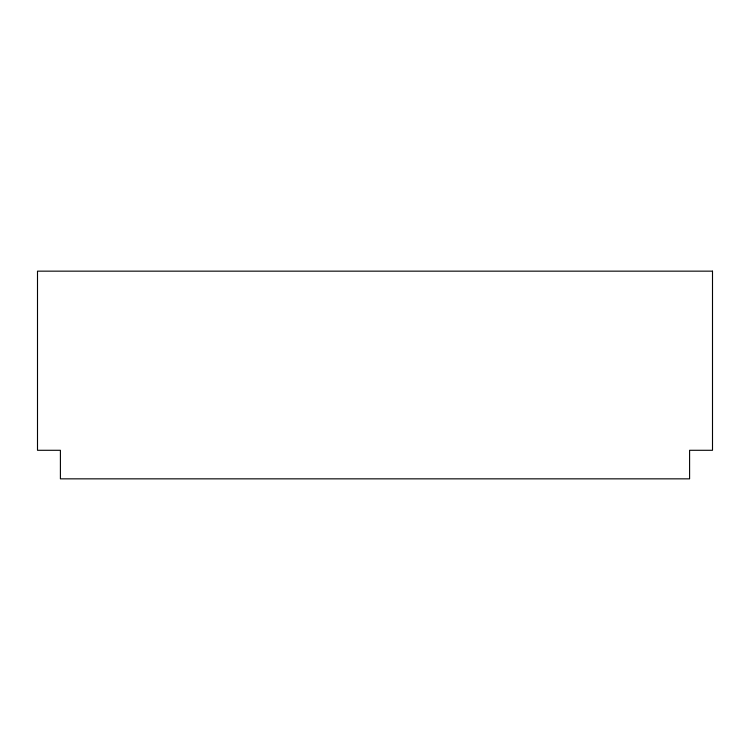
<?xml version="1.0" encoding="UTF-8"?>
<svg xmlns="http://www.w3.org/2000/svg" width="750" height="750" viewBox="0 0 750 750"><rect width="100%" height="100%" fill="white"/><g stroke="black" fill="none" stroke-linecap="round" stroke-linejoin="round"><path stroke-width="1.12" d="M712.5 271.153L37.5 271.153L37.5 450.291L60.403 450.291L60.403 478.847L689.597 478.847L689.597 450.291L712.5 450.291L712.5 271.153"/></g></svg>
